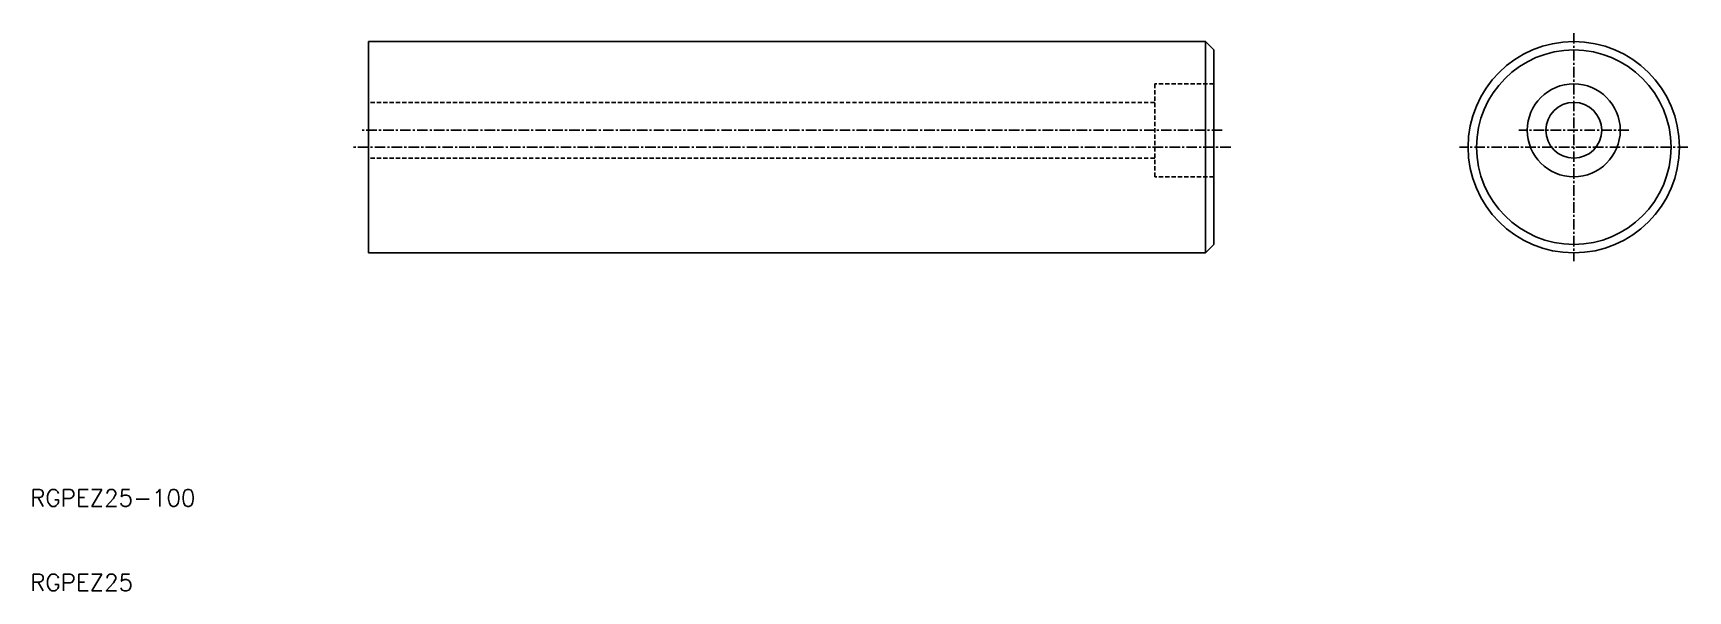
# Model space of a CAD drawing. Extents: x 10 to 206, y 10 to 76.
import ezdxf

# ---------------------------------------------------------------- set-up
doc = ezdxf.new("R2010")
doc.units = 0
doc.linetypes.add('CENTER', pattern=[2, 1.25, -0.25, 0.25, -0.25])
doc.linetypes.add('DASHED', pattern=[0.75, 0.5, -0.25])
doc.layers.get('0').update_dxf_attribs({"linetype": 'CONTINUOUS'})
doc.layers.add('CENTER', color=1, linetype='CENTER')
doc.styles.get("Standard").update_dxf_attribs({"font": 'txt.shx'})

msp = doc.modelspace()

# ---------------------------------------------------------------- linework, layer by layer
at = {"color": 7, "linetype": 'CONTINUOUS'}
for p, q in [((50, 75), (50, 50)), ((149, 75), (50, 75)), ((150, 74), (149, 75)), ((149, 75), (149, 50)), ((150, 74), (150, 51)), ((150, 51), (149, 50)), ((149, 50), (50, 50))]:
    msp.add_line(p, q, dxfattribs=at)
at = {"color": 3, "linetype": 'DASHED'}
for p, q in [((150, 70), (143, 70)), ((143, 70), (143, 59)), ((143, 67.8), (50, 67.8)), ((143, 61.2), (50, 61.2)), ((150, 59), (143, 59))]:
    msp.add_line(p, q, dxfattribs=at)
at = {"color": 7, "linetype": 'CONTINUOUS'}
for centre, radius in [((192.57, 62.5), 12.5), ((192.57, 62.5), 11.5), ((192.57, 64.5), 5.5), ((192.57, 64.5), 3.3)]:
    msp.add_circle(centre, radius, dxfattribs=at)
at = {"layer": 'CENTER', "color": 1, "linetype": 'CENTER'}
for p, q in [((192.57, 76), (192.57, 49)), ((151, 64.5), (49, 64.5)), ((199.07, 64.5), (186.07, 64.5)), ((152, 62.5), (48, 62.5)), ((206.07, 62.5), (179.07, 62.5))]:
    msp.add_line(p, q, dxfattribs=at)

# ---------------------------------------------------------------- texts
at = {"color": 7, "linetype": 'CONTINUOUS'}
for s, p in [('RGPEZ25-100', (10, 20)), ('RGPEZ25', (10, 10))]:
    msp.add_text(s, height=2, dxfattribs=at).set_placement(p)

doc.saveas('drawing.dxf')
